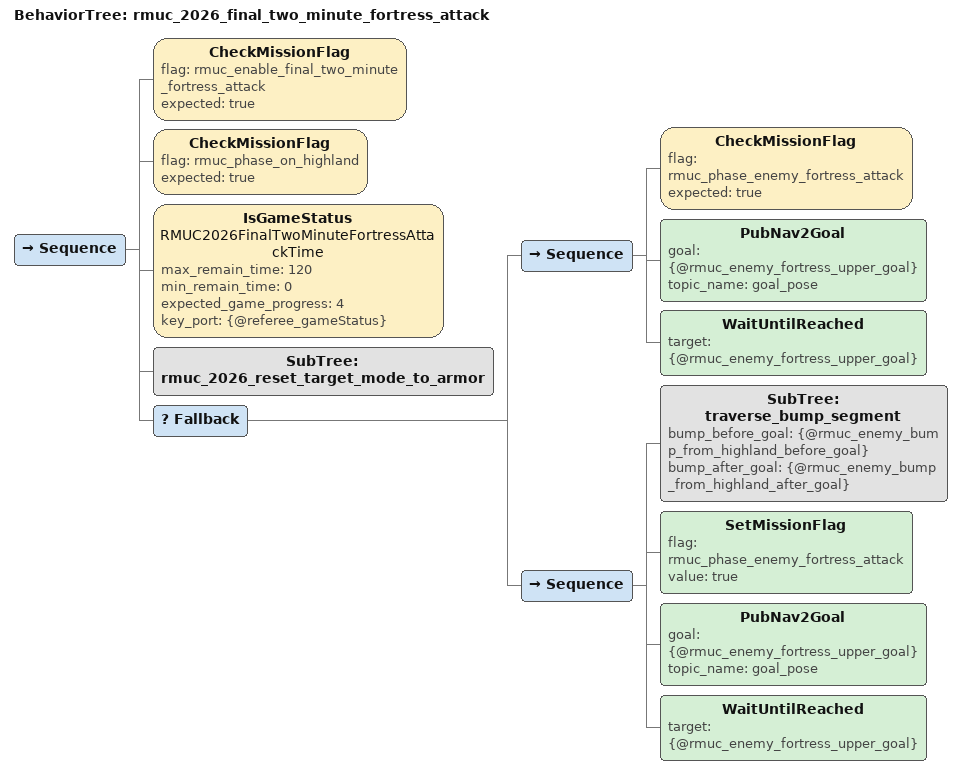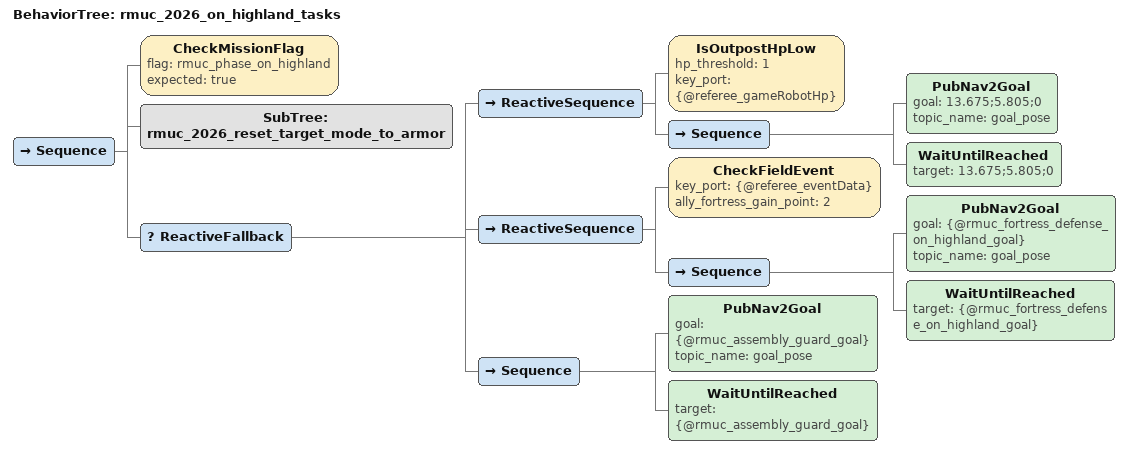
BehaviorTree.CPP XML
<?xml version="1.0" encoding="UTF-8"?>
<root BTCPP_format="4">

  <BehaviorTree ID="rmuc_2026_final_two_minute_fortress_attack">
    <Sequence>
      <CheckMissionFlag flag="rmuc_enable_final_two_minute_fortress_attack"
                        expected="true"/>
      <CheckMissionFlag flag="rmuc_phase_on_highland"
                        expected="true"/>
      <IsGameStatus name="RMUC2026FinalTwoMinuteFortressAttackTime"
                    max_remain_time="120"
                    min_remain_time="0"
                    expected_game_progress="4"
                    key_port="{@referee_gameStatus}"/>
      <SubTree ID="rmuc_2026_reset_target_mode_to_armor"/>
      <Fallback>
        <Sequence>
          <CheckMissionFlag flag="rmuc_phase_enemy_fortress_attack"
                            expected="true"/>
          <PubNav2Goal goal="{@rmuc_enemy_fortress_upper_goal}"
                       topic_name="goal_pose"/>
          <WaitUntilReached target="{@rmuc_enemy_fortress_upper_goal}"/>
        </Sequence>
        <Sequence>
          <SubTree ID="traverse_bump_segment"
                   bump_before_goal="{@rmuc_enemy_bump_from_highland_before_goal}"
                   bump_after_goal="{@rmuc_enemy_bump_from_highland_after_goal}"/>
          <SetMissionFlag flag="rmuc_phase_enemy_fortress_attack"
                          value="true"/>
          <PubNav2Goal goal="{@rmuc_enemy_fortress_upper_goal}"
                       topic_name="goal_pose"/>
          <WaitUntilReached target="{@rmuc_enemy_fortress_upper_goal}"/>
        </Sequence>
      </Fallback>
    </Sequence>
  </BehaviorTree>

  <BehaviorTree ID="rmuc_2026_on_highland_tasks">
    <Sequence>
      <CheckMissionFlag flag="rmuc_phase_on_highland"
                        expected="true"/>
      <SubTree ID="rmuc_2026_reset_target_mode_to_armor"/>
      <ReactiveFallback>
        <ReactiveSequence>
          <!-- 己方前哨站归零且已在高地时，优先导航到指定坐标。 -->
          <IsOutpostHpLow hp_threshold="1"
                          key_port="{@referee_gameRobotHp}"/>
          <Sequence>
            <PubNav2Goal goal="13.675;5.805;0"
                         topic_name="goal_pose"/>
            <WaitUntilReached target="13.675;5.805;0"/>
          </Sequence>
        </ReactiveSequence>
        <ReactiveSequence>
          <CheckFieldEvent key_port="{@referee_eventData}"
                           ally_fortress_gain_point="2"/>
          <Sequence>
            <PubNav2Goal goal="{@rmuc_fortress_defense_on_highland_goal}"
                         topic_name="goal_pose"/>
            <WaitUntilReached target="{@rmuc_fortress_defense_on_highland_goal}"/>
          </Sequence>
        </ReactiveSequence>
        <Sequence>
          <PubNav2Goal goal="{@rmuc_assembly_guard_goal}"
                       topic_name="goal_pose"/>
          <WaitUntilReached target="{@rmuc_assembly_guard_goal}"/>
        </Sequence>
      </ReactiveFallback>
    </Sequence>
  </BehaviorTree>

</root>
